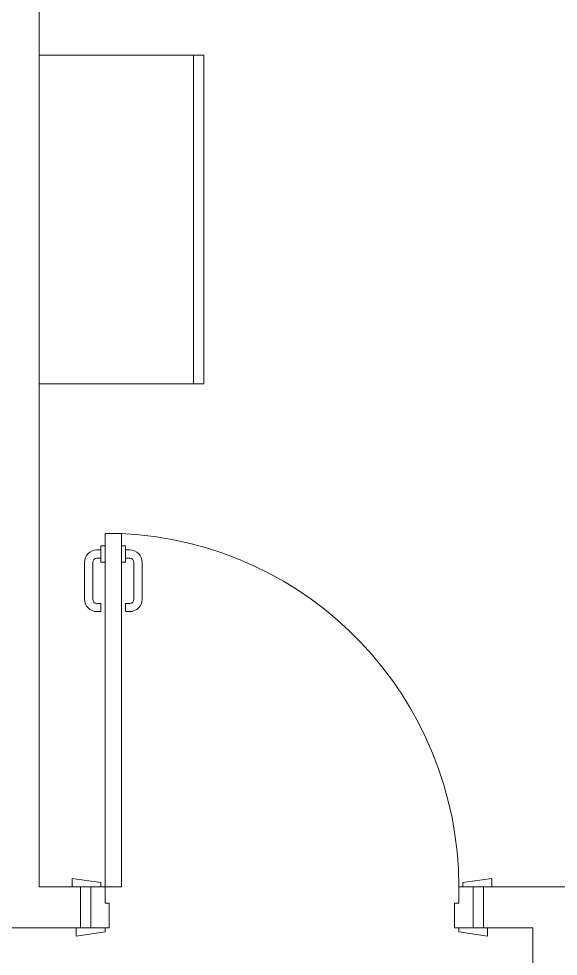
# Model space of a CAD drawing. Extents: x -234346 to 58427, y -132654 to -82394.
# Drawn here: x -101124 to -99813, y -110012 to -107731 of the extents above; entities that cross this region are included whole.
import ezdxf

# ---------------------------------------------------------------- set-up
doc = ezdxf.new("R2010")
doc.units = 0
doc.header["$LTSCALE"] = 8
for name, color, linetype, lineweight in [('72_EGR_EQP_TAG', 9, 'Continuous', 5), ('LOADING', 9, 'Continuous', 5), ('Walls', 9, 'Continuous', 5), ('Wooden Joinery', 9, 'Continuous', 5)]:
    doc.layers.add(name, color=color, linetype=linetype, lineweight=lineweight)

# ---------------------------------------------------------------- blocks, each defined once
blk = doc.blocks.new('A$C72370EFE')
at = {"layer": 'Wooden Joinery'}
for p, q in [((-0.01, -0.04), (-0.02, -0.04)), ((-0.01, -0.03), (-0.01, -0.07)), ((0, -0.03), (-0.01, -0.03)), ((0.04, -0.03), (0.05, -0.03)), ((0.05, -0.03), (0.05, -0.07)), ((0.05, -0.04), (0.06, -0.04)), ((-0.01, -0.06), (-0.02, -0.06)), ((0.05, -0.06), (0.06, -0.06)), ((-0.05, -0.07), (-0.05, -0.16)), ((-0.03, -0.07), (-0.03, -0.16)), ((0, -0.07), (-0.01, -0.07)), ((0.04, -0.07), (0.05, -0.07)), ((0.07, -0.07), (0.07, -0.16)), ((0.09, -0.07), (0.09, -0.16)), ((-0.01, -0.17), (-0.02, -0.17)), ((-0.01, -0.17), (-0.01, -0.19)), ((0.05, -0.17), (0.06, -0.17)), ((0.05, -0.17), (0.05, -0.19)), ((-0.01, -0.19), (-0.02, -0.19)), ((0.05, -0.19), (0.06, -0.19))]:
    blk.add_line(p, q, dxfattribs=at)
for centre, radius, start, end in [((-0.02, -0.07), 0.03, 90, 180), ((0.06, -0.07), 0.03, 0, 90), ((-0.02, -0.07), 0.01, 90, 180), ((0.06, -0.07), 0.01, 0, 90), ((-0.02, -0.16), 0.03, 180, 270), ((-0.02, -0.16), 0.01, 180, 270), ((0.06, -0.16), 0.01, 270, 0), ((0.06, -0.16), 0.03, 270, 0)]:
    blk.add_arc(centre, radius, start, end, dxfattribs=at)
blk = doc.blocks.new('A$C5DAD61B4')
at = {"layer": 'Wooden Joinery'}
for points in [[(80, 959.1), (80, 969.1), (10, 979.1), (10, 959.1)], [(940, 959.1), (940, 969.1), (1010, 979.1), (1010, 959.1)], [(70, 859.1), (70, 849.1), (0, 839.1), (0, 859.1)], [(120, 859.1), (120, 0), (80, 0), (80, 859.1)], [(950, 859.1), (950, 849.1), (1020, 839.1), (1020, 859.1)]]:
    blk.add_lwpolyline(points, close=True, dxfattribs=at)
for points in [[(45, 859.1), (45, 959.1), (20, 959.1), (20, 859.1), (45, 859.1)], [(45, 859.1), (80, 859.1), (80, 899.1), (90, 899.1), (90, 959.1), (45, 959.1), (45, 859.1)], [(975, 859.1), (940, 859.1), (940, 899.1), (930, 899.1), (930, 959.1), (975, 959.1), (975, 859.1)], [(975, 859.1), (975, 959.1), (1000, 959.1), (1000, 859.1), (975, 859.1)]]:
    blk.add_lwpolyline(points, dxfattribs=at)
blk.add_arc((80, 859.1), 860, 272.666, 0, dxfattribs=at)
at = {"layer": 'Wooden Joinery', "xscale": 999.9999999998854, "yscale": 999.9999999998854, "zscale": 999.9999999998854, "rotation": 180}
blk.add_blockref('A$C72370EFE', (120, 0), dxfattribs=at)
blk = doc.blocks.new('GF21027-P')
at = {"layer": 'LOADING'}
for p, q in [((0.4, 0.4), (-0.4, 0.4)), ((-0.4, 0.4), (-0.4, 0)), ((0.4, 0), (0.4, 0.4)), ((-0.4, 0.025), (0.4, 0.025)), ((-0.4, 0), (0.4, 0))]:
    blk.add_line(p, q, dxfattribs=at)
blk = doc.blocks.new('GF1')
at = {"layer": 'Walls', "color": 9}
for p, q in [((-101074.4, -105842.6), (-101074.4, -109842.6)), ((-100974.4, -109842.6), (-101074.4, -109842.6)), ((-100974.4, -109842.6), (-100974.4, -109942.6)), ((-97539.4, -109842.6), (-99994.4, -109842.6)), ((-99994.4, -109842.6), (-99994.4, -109942.6)), ((-100974.4, -109942.6), (-101599.8, -109942.6)), ((-99874.4, -109942.6), (-99994.4, -109942.6)), ((-99874.4, -109942.6), (-99874.4, -110662.6))]:
    blk.add_line(p, q, dxfattribs=at)
at = {"layer": 'LOADING', "color": 9, "xscale": 1000, "yscale": 1000, "zscale": 1000, "rotation": 90.00000002091177}
blk.add_blockref('GF21027-P', (-100674.4, -108219.7), dxfattribs=at)
at = {"layer": 'Wooden Joinery', "color": 9, "xscale": -1, "rotation": 180}
blk.add_blockref('A$C5DAD61B4', (-100994.4, -108983.5), dxfattribs=at)

msp = doc.modelspace()

# ---------------------------------------------------------------- block references
at = {"layer": '72_EGR_EQP_TAG'}
msp.add_blockref('GF1', (0, 0), dxfattribs=at)

doc.saveas('drawing.dxf')
